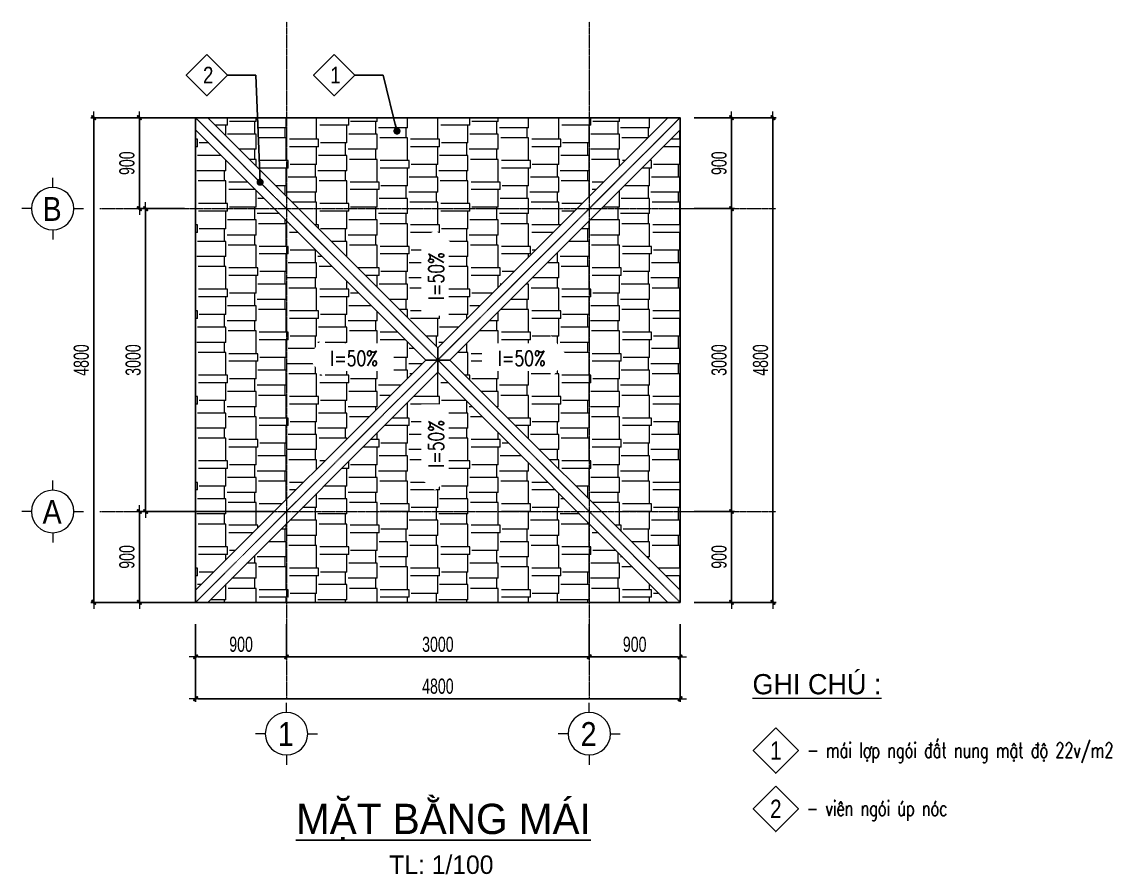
# Model space of a CAD drawing. Header units: millimetres. Extents: x 19378 to 228036, y -611253 to -529584.
# Drawn here: x 171907 to 182711, y -538040 to -529597 of the extents above; entities that cross this region are included whole.
import ezdxf
from ezdxf.enums import TextEntityAlignment as Align

# ---------------------------------------------------------------- set-up
doc = ezdxf.new("R2010")
doc.units = ezdxf.units.MM
doc.header["$MEASUREMENT"] = 0
doc.header["$PDMODE"] = 32
doc.linetypes.add('CENTER', pattern=[2, 1.25, -0.25, 0.25, -0.25])
doc.layers.get('Defpoints').update_dxf_attribs({"color": 1})
for name, color, linetype, lineweight in [('CTR-THAY', 4, 'Continuous', 25), ('LC Dim', 8, 'Continuous', 18), ('LC Hatch', 252, 'Continuous', 9), ('LC ISO', 153, 'Continuous', 13), ('LC Net manh', 236, 'Continuous', 5), ('LC Net thay', 7, 'Continuous', 25), ('LC Text1', 3, 'Continuous', 20), ('LC Text2', 7, 'Continuous', 25), ('Text', 7, 'Continuous', 20), ('TRUC', 251, 'CENTER', 5)]:
    doc.layers.add(name, color=color, linetype=linetype, lineweight=lineweight)
doc.styles.add('HOATBIF', font='hoatbif.shx', dxfattribs={"width": 0.7})
doc.styles.add('LC 1', font='VHAVANB_1.TTF')
doc.styles.add('LC 3', font='vnsimli.shx', dxfattribs={"width": 0.75})
doc.styles.add('T2', font='VHARIAL_1.TTF', dxfattribs={"width": 0.8})
doc.styles.add('VNCC-COM', font='VHAVAN_1.TTF', dxfattribs={"width": 0.75})
doc.dimstyles.new('1-100', dxfattribs={"dimscale": 100, "dimtxt": 2.5, "dimasz": 0.35, "dimexe": 0.5, "dimexo": 0, "dimgap": 0.8, "dimtad": 1, "dimdec": 0, "dimzin": 0, "dimdsep": 46, "dimtxsty": 'HOATBIF', "dimblk1": 'DOT', "dimblk2": 'DOT', "dimsah": 1, "dimcen": -1, "dimdle": 1, "dimclrd": 256, "dimclre": 256, "dimclrt": 4, "dimadec": 3, "dimazin": 2, "dimtfac": 0.3333333333333333, "dimtdec": 0, "dimtix": 1, "dimtmove": 2, "dimatfit": 3, "dimldrblk": 'DOT', "dimfxl": 1, "dimtvp": 0.8333333333333331, "dimtolj": 1, "dimtzin": 0, "dimarcsym": 0})
doc.dimstyles.new('mb', dxfattribs={"dimscale": 71, "dimtxt": 2.5, "dimasz": 0.35, "dimexe": 0.5, "dimexo": 0, "dimgap": 0.8, "dimtad": 1, "dimdec": 0, "dimzin": 0, "dimdsep": 46, "dimtxsty": 'HOATBIF', "dimblk1": 'DOT', "dimblk2": 'DOT', "dimsah": 1, "dimcen": -1, "dimdle": 1, "dimclrd": 256, "dimclre": 256, "dimclrt": 4, "dimadec": 3, "dimazin": 2, "dimtfac": 0.3333333333333333, "dimtdec": 0, "dimtix": 1, "dimtmove": 2, "dimatfit": 3, "dimldrblk": 'DOT', "dimfxl": 1, "dimtvp": 0.8333333333333331, "dimtolj": 1, "dimtzin": 0, "dimarcsym": 0})
pattern_1 = [(90, (-24372.66296425706, -770984.3573526092), (-299.9999999999999, 637.5), [150, -125, 175, -75, 225, -100]), (90, (-24385.16296425706, -770834.3573526092), (-299.9999999999999, 637.5), [125, -475, 100, -150]), (90, (-24353.91296425706, -770534.3573526092), (-299.9999999999999, 637.5), [75, -775]), (180, (-24372.66296425706, -770984.3573526092), (-300, -212.5), [287.5, -912.5]), (180, (-24372.66296425706, -770834.3573526092), (-300, -212.5), [281.25, -918.75]), (180, (-24372.66296425706, -770709.3573526092), (-300, -212.5), [262.5, -937.5]), (180, (-24353.91296425706, -770534.3573526092), (-300, -212.5), [287.5, -912.5]), (180, (-24353.91296425706, -770459.3573526092), (-300, -212.5), [287.5, -912.5]), (180, (-24372.66296425706, -770234.3573526092), (-300, -212.5), [275, -925])]

# ---------------------------------------------------------------- blocks, each defined once
blk = doc.blocks.new('A$C1D592003')
at = {"layer": 'CTR-THAY'}
blk.add_lwpolyline([(9.313226e-10, 923.3123558531515), (923.3123558537338, 4.656613e-10), (9.313226e-10, -923.3123558522784), (-923.3123558518707, 4.656613e-10)], close=True, dxfattribs=at)
at = {"layer": 'Text', "style": 'T2', "width": 0.8}
blk.add_attdef('1', text='', height=1050, dxfattribs=at).set_placement((-26.73618540249299, 1.60704366863e-05), align=Align.MIDDLE_CENTER)
blk = doc.blocks.new('DOT')
at = {"layer": 'LC Dim'}
blk.add_line((-3, 0), (3, 0), dxfattribs=at)
at = {"layer": 'LC Dim', "color": 4}
blk.add_line((-1, -1), (1, 1), dxfattribs=at)
blk.add_lwpolyline([(0.5, 1), (-1, -0.5), (-0.5, -1), (1, 0.5)], close=True, dxfattribs=at)
blk = doc.blocks.new('*D290')
at = {"layer": 'Defpoints', "color": 0, "ltscale": 2, "transparency": 16777216}
for p in [(173519.3188073956, -531447.0853969636), (173133.3085158921, -534447.0853969636), (174409.1106545939, -534447.0853969636)]:
    blk.add_point(p, dxfattribs=at)
at = {"layer": 'LC Dim', "lineweight": -2, "ltscale": 2, "transparency": 16777216}
for p, q in [((173519.3188073956, -531447.0853969636), (173103.3085158921, -531447.0853969636)), ((173133.3085158921, -531468.0853969636), (173133.3085158921, -534426.0853969636)), ((174409.1106545939, -534447.0853969636), (173103.3085158921, -534447.0853969636))]:
    blk.add_line(p, q, dxfattribs=at)
at = {"layer": 'LC Dim', "lineweight": -2, "ltscale": 2, "transparency": 16777216, "xscale": 21, "yscale": 21, "zscale": 21}
for p, rotation in [((173133.3085158921, -531447.0853969636), 90), ((173133.3085158921, -534447.0853969636), 270)]:
    blk.add_blockref('DOT', p, dxfattribs=dict(at, rotation=rotation))
at = {"layer": 'LC Dim', "color": 4, "ltscale": 2, "transparency": 16777216, "insert": (173010.3085158919, -532947.0853969635), "char_height": 150, "attachment_point": 5, "rotation": 90, "style": 'HOATBIF'}
blk.add_mtext('\\A1;3000', dxfattribs=at)
blk = doc.blocks.new('*D234')
at = {"layer": 'Defpoints', "color": 0, "ltscale": 2, "transparency": 16777216}
for p in [(178569.5630427379, -530547.0853969636), (178569.5630427379, -531447.0853969636), (178939.0961040075, -531447.0853969636)]:
    blk.add_point(p, dxfattribs=at)
at = {"layer": 'LC Dim', "lineweight": -2, "ltscale": 2, "transparency": 16777216}
for p, q in [((178569.5630427379, -530547.0853969636), (178969.0961040075, -530547.0853969636)), ((178939.0961040075, -530568.0853969636), (178939.0961040075, -531426.0853969636)), ((178569.5630427379, -531447.0853969636), (178969.0961040075, -531447.0853969636))]:
    blk.add_line(p, q, dxfattribs=at)
at = {"layer": 'LC Dim', "lineweight": -2, "ltscale": 2, "transparency": 16777216, "xscale": 21, "yscale": 21, "zscale": 21}
for p, rotation in [((178939.0961040075, -530547.0853969636), 90), ((178939.0961040075, -531447.0853969636), 270)]:
    blk.add_blockref('DOT', p, dxfattribs=dict(at, rotation=rotation))
at = {"layer": 'LC Dim', "color": 4, "ltscale": 2, "transparency": 16777216, "insert": (178816.0961040073, -530997.0853969635), "char_height": 150, "attachment_point": 5, "rotation": 90, "style": 'HOATBIF'}
blk.add_mtext('\\A1;900', dxfattribs=at)
blk = doc.blocks.new('*D235')
at = {"layer": 'Defpoints', "color": 0, "ltscale": 2, "transparency": 16777216}
for p in [(178569.5630427379, -531447.0853969636), (178569.5630427379, -534447.0853969636), (178939.0961040075, -534447.0853969636)]:
    blk.add_point(p, dxfattribs=at)
at = {"layer": 'LC Dim', "lineweight": -2, "ltscale": 2, "transparency": 16777216}
for p, q in [((178569.5630427379, -531447.0853969636), (178969.0961040075, -531447.0853969636)), ((178939.0961040075, -531468.0853969636), (178939.0961040075, -534426.0853969636)), ((178569.5630427379, -534447.0853969636), (178969.0961040075, -534447.0853969636))]:
    blk.add_line(p, q, dxfattribs=at)
at = {"layer": 'LC Dim', "lineweight": -2, "ltscale": 2, "transparency": 16777216, "xscale": 21, "yscale": 21, "zscale": 21}
for p, rotation in [((178939.0961040075, -531447.0853969636), 90), ((178939.0961040075, -534447.0853969636), 270)]:
    blk.add_blockref('DOT', p, dxfattribs=dict(at, rotation=rotation))
at = {"layer": 'LC Dim', "color": 4, "ltscale": 2, "transparency": 16777216, "insert": (178816.0961040073, -532947.0853969635), "char_height": 150, "attachment_point": 5, "rotation": 90, "style": 'HOATBIF'}
blk.add_mtext('\\A1;3000', dxfattribs=at)
blk = doc.blocks.new('*D236')
at = {"layer": 'Defpoints', "color": 0, "ltscale": 2, "transparency": 16777216}
for p in [(178569.5630427379, -534447.0853969636), (178569.5630427379, -535347.0853969636), (178939.0961040075, -535347.0853969636)]:
    blk.add_point(p, dxfattribs=at)
at = {"layer": 'LC Dim', "lineweight": -2, "ltscale": 2, "transparency": 16777216}
for p, q in [((178569.5630427379, -534447.0853969636), (178969.0961040075, -534447.0853969636)), ((178939.0961040075, -534468.0853969636), (178939.0961040075, -535326.0853969636)), ((178569.5630427379, -535347.0853969636), (178969.0961040075, -535347.0853969636))]:
    blk.add_line(p, q, dxfattribs=at)
at = {"layer": 'LC Dim', "lineweight": -2, "ltscale": 2, "transparency": 16777216, "xscale": 21, "yscale": 21, "zscale": 21}
for p, rotation in [((178939.0961040075, -534447.0853969636), 90), ((178939.0961040075, -535347.0853969636), 270)]:
    blk.add_blockref('DOT', p, dxfattribs=dict(at, rotation=rotation))
at = {"layer": 'LC Dim', "color": 4, "ltscale": 2, "transparency": 16777216, "insert": (178816.0961040073, -534897.0853969635), "char_height": 150, "attachment_point": 5, "rotation": 90, "style": 'HOATBIF'}
blk.add_mtext('\\A1;900', dxfattribs=at)
blk = doc.blocks.new('*D237')
at = {"layer": 'Defpoints', "color": 0, "ltscale": 2, "transparency": 16777216}
for p in [(178569.5630427379, -530547.0853969636), (179349.9972482061, -530547.0853969636), (178569.5630427379, -535347.0853969636)]:
    blk.add_point(p, dxfattribs=at)
at = {"layer": 'LC Dim', "lineweight": -2, "ltscale": 2, "transparency": 16777216}
for p, q in [((178569.5630427379, -530547.0853969636), (179379.9972482061, -530547.0853969636)), ((179349.9972482061, -535326.0853969636), (179349.9972482061, -530568.0853969636)), ((178569.5630427379, -535347.0853969636), (179379.9972482061, -535347.0853969636))]:
    blk.add_line(p, q, dxfattribs=at)
at = {"layer": 'LC Dim', "lineweight": -2, "ltscale": 2, "transparency": 16777216, "xscale": 21, "yscale": 21, "zscale": 21}
for p, rotation in [((179349.9972482061, -530547.0853969636), 90), ((179349.9972482061, -535347.0853969636), 270)]:
    blk.add_blockref('DOT', p, dxfattribs=dict(at, rotation=rotation))
at = {"layer": 'LC Dim', "color": 4, "ltscale": 2, "transparency": 16777216, "insert": (179226.9972482059, -532947.0853969635), "char_height": 150, "attachment_point": 5, "rotation": 90, "style": 'HOATBIF'}
blk.add_mtext('\\A1;4800', dxfattribs=at)
blk = doc.blocks.new('*D238')
at = {"layer": 'Defpoints', "color": 0, "ltscale": 2, "transparency": 16777216}
for p in [(174529.3188073955, -535563.5634554623), (177529.3188073955, -535563.5634554623), (177529.3188073955, -535886.4708330985)]:
    blk.add_point(p, dxfattribs=at)
at = {"layer": 'LC Dim', "lineweight": -2, "ltscale": 2, "transparency": 16777216}
for p, q in [((174529.3188073955, -535563.5634554623), (174529.3188073955, -535916.4708330985)), ((177529.3188073955, -535563.5634554623), (177529.3188073955, -535916.4708330985)), ((174550.3188073955, -535886.4708330985), (177508.3188073955, -535886.4708330985))]:
    blk.add_line(p, q, dxfattribs=at)
at = {"layer": 'LC Dim', "lineweight": -2, "ltscale": 2, "transparency": 16777216, "xscale": 21, "yscale": 21, "zscale": 21, "rotation": 180}
blk.add_blockref('DOT', (174529.3188073955, -535886.4708330985), dxfattribs=at)
at = {"layer": 'LC Dim', "lineweight": -2, "ltscale": 2, "transparency": 16777216, "xscale": 21, "yscale": 21, "zscale": 21}
blk.add_blockref('DOT', (177529.3188073955, -535886.4708330985), dxfattribs=at)
at = {"layer": 'LC Dim', "color": 4, "ltscale": 2, "transparency": 16777216, "insert": (176029.3188073955, -535763.4708330985), "char_height": 150, "attachment_point": 5, "style": 'HOATBIF'}
blk.add_mtext('\\A1;3000', dxfattribs=at)
blk = doc.blocks.new('*D252')
at = {"layer": 'Defpoints', "color": 0, "ltscale": 2, "transparency": 16777216}
for p in [(173629.3188073955, -535563.5634554623), (174529.3188073955, -535563.5634554623), (173629.3188073955, -535886.4708330985)]:
    blk.add_point(p, dxfattribs=at)
at = {"layer": 'LC Dim', "lineweight": -2, "ltscale": 2, "transparency": 16777216}
for p, q in [((173629.3188073955, -535563.5634554623), (173629.3188073955, -535916.4708330985)), ((174529.3188073955, -535563.5634554623), (174529.3188073955, -535916.4708330985)), ((174508.3188073955, -535886.4708330985), (173650.3188073955, -535886.4708330985))]:
    blk.add_line(p, q, dxfattribs=at)
at = {"layer": 'LC Dim', "lineweight": -2, "ltscale": 2, "transparency": 16777216, "xscale": 21, "yscale": 21, "zscale": 21, "rotation": 180}
blk.add_blockref('DOT', (173629.3188073955, -535886.4708330985), dxfattribs=at)
at = {"layer": 'LC Dim', "lineweight": -2, "ltscale": 2, "transparency": 16777216, "xscale": 21, "yscale": 21, "zscale": 21}
blk.add_blockref('DOT', (174529.3188073955, -535886.4708330985), dxfattribs=at)
at = {"layer": 'LC Dim', "color": 4, "ltscale": 2, "transparency": 16777216, "insert": (174079.3188073955, -535763.4708330985), "char_height": 150, "attachment_point": 5, "style": 'HOATBIF'}
blk.add_mtext('\\A1;900', dxfattribs=at)
blk = doc.blocks.new('*D253')
at = {"layer": 'Defpoints', "color": 0, "ltscale": 2, "transparency": 16777216}
for p in [(177529.3188073955, -535563.5634554623), (178429.3188073955, -535563.5634554623), (178429.3188073955, -535886.4708330985)]:
    blk.add_point(p, dxfattribs=at)
at = {"layer": 'LC Dim', "lineweight": -2, "ltscale": 2, "transparency": 16777216}
for p, q in [((177529.3188073955, -535563.5634554623), (177529.3188073955, -535916.4708330985)), ((178429.3188073955, -535563.5634554623), (178429.3188073955, -535916.4708330985)), ((177550.3188073955, -535886.4708330985), (178408.3188073955, -535886.4708330985))]:
    blk.add_line(p, q, dxfattribs=at)
at = {"layer": 'LC Dim', "lineweight": -2, "ltscale": 2, "transparency": 16777216, "xscale": 21, "yscale": 21, "zscale": 21, "rotation": 180}
blk.add_blockref('DOT', (177529.3188073955, -535886.4708330985), dxfattribs=at)
at = {"layer": 'LC Dim', "lineweight": -2, "ltscale": 2, "transparency": 16777216, "xscale": 21, "yscale": 21, "zscale": 21}
blk.add_blockref('DOT', (178429.3188073955, -535886.4708330985), dxfattribs=at)
at = {"layer": 'LC Dim', "color": 4, "ltscale": 2, "transparency": 16777216, "insert": (177979.3188073955, -535763.4708330985), "char_height": 150, "attachment_point": 5, "style": 'HOATBIF'}
blk.add_mtext('\\A1;900', dxfattribs=at)
blk = doc.blocks.new('*D254')
at = {"layer": 'Defpoints', "color": 0, "ltscale": 2, "transparency": 16777216}
for p in [(173629.3188073955, -535563.5634554623), (178429.3188073955, -535563.5634554623), (178429.3188073955, -536301.3723889282)]:
    blk.add_point(p, dxfattribs=at)
at = {"layer": 'LC Dim', "lineweight": -2, "ltscale": 2, "transparency": 16777216}
for p, q in [((173629.3188073955, -535563.5634554623), (173629.3188073955, -536331.3723889282)), ((178429.3188073955, -535563.5634554623), (178429.3188073955, -536331.3723889282)), ((173650.3188073955, -536301.3723889282), (178408.3188073955, -536301.3723889282))]:
    blk.add_line(p, q, dxfattribs=at)
at = {"layer": 'LC Dim', "lineweight": -2, "ltscale": 2, "transparency": 16777216, "xscale": 21, "yscale": 21, "zscale": 21, "rotation": 180}
blk.add_blockref('DOT', (173629.3188073955, -536301.3723889282), dxfattribs=at)
at = {"layer": 'LC Dim', "lineweight": -2, "ltscale": 2, "transparency": 16777216, "xscale": 21, "yscale": 21, "zscale": 21}
blk.add_blockref('DOT', (178429.3188073955, -536301.3723889282), dxfattribs=at)
at = {"layer": 'LC Dim', "color": 4, "ltscale": 2, "transparency": 16777216, "insert": (176029.3188073955, -536178.3723889282), "char_height": 150, "attachment_point": 5, "style": 'HOATBIF'}
blk.add_mtext('\\A1;4800', dxfattribs=at)
blk = doc.blocks.new('*D291')
at = {"layer": 'Defpoints', "color": 0, "ltscale": 2, "transparency": 16777216}
for p in [(173071.4828113048, -530547.0853969636), (173629.3188073956, -530547.0853969636), (173457.4931028083, -531447.0853969636)]:
    blk.add_point(p, dxfattribs=at)
at = {"layer": 'LC Dim', "lineweight": -2, "ltscale": 2, "transparency": 16777216}
for p, q in [((173629.3188073956, -530547.0853969636), (173041.4828113048, -530547.0853969636)), ((173071.4828113048, -531426.0853969636), (173071.4828113048, -530568.0853969636)), ((173457.4931028083, -531447.0853969636), (173041.4828113048, -531447.0853969636))]:
    blk.add_line(p, q, dxfattribs=at)
at = {"layer": 'LC Dim', "lineweight": -2, "ltscale": 2, "transparency": 16777216, "xscale": 21, "yscale": 21, "zscale": 21}
for p, rotation in [((173071.4828113048, -530547.0853969636), 90), ((173071.4828113048, -531447.0853969636), 270)]:
    blk.add_blockref('DOT', p, dxfattribs=dict(at, rotation=rotation))
at = {"layer": 'LC Dim', "color": 4, "ltscale": 2, "transparency": 16777216, "insert": (172948.4828113046, -530997.0853969635), "char_height": 150, "attachment_point": 5, "rotation": 90, "style": 'HOATBIF'}
blk.add_mtext('\\A1;900', dxfattribs=at)
blk = doc.blocks.new('*D292')
at = {"layer": 'Defpoints', "color": 0, "ltscale": 2, "transparency": 16777216}
for p in [(173457.4931028083, -534447.0853969636), (173071.4828113048, -535347.0853969636), (173629.3188073956, -535347.0853969636)]:
    blk.add_point(p, dxfattribs=at)
at = {"layer": 'LC Dim', "lineweight": -2, "ltscale": 2, "transparency": 16777216}
for p, q in [((173457.4931028083, -534447.0853969636), (173041.4828113048, -534447.0853969636)), ((173071.4828113048, -534468.0853969636), (173071.4828113048, -535326.0853969636)), ((173629.3188073956, -535347.0853969636), (173041.4828113048, -535347.0853969636))]:
    blk.add_line(p, q, dxfattribs=at)
at = {"layer": 'LC Dim', "lineweight": -2, "ltscale": 2, "transparency": 16777216, "xscale": 21, "yscale": 21, "zscale": 21}
for p, rotation in [((173071.4828113048, -534447.0853969636), 90), ((173071.4828113048, -535347.0853969636), 270)]:
    blk.add_blockref('DOT', p, dxfattribs=dict(at, rotation=rotation))
at = {"layer": 'LC Dim', "color": 4, "ltscale": 2, "transparency": 16777216, "insert": (172948.4828113046, -534897.0853969635), "char_height": 150, "attachment_point": 5, "rotation": 90, "style": 'HOATBIF'}
blk.add_mtext('\\A1;900', dxfattribs=at)
blk = doc.blocks.new('*D255')
at = {"layer": 'Defpoints', "color": 0, "ltscale": 2, "transparency": 16777216}
for p in [(173457.4931028083, -530547.0853969636), (172619.3962425703, -535347.0853969636), (173457.4931028083, -535347.0853969636)]:
    blk.add_point(p, dxfattribs=at)
at = {"layer": 'LC Dim', "lineweight": -2, "ltscale": 2, "transparency": 16777216}
for p, q in [((173457.4931028083, -530547.0853969636), (172589.3962425703, -530547.0853969636)), ((172619.3962425703, -530568.0853969636), (172619.3962425703, -535326.0853969636)), ((173457.4931028083, -535347.0853969636), (172589.3962425703, -535347.0853969636))]:
    blk.add_line(p, q, dxfattribs=at)
at = {"layer": 'LC Dim', "lineweight": -2, "ltscale": 2, "transparency": 16777216, "xscale": 21, "yscale": 21, "zscale": 21}
for p, rotation in [((172619.3962425703, -530547.0853969636), 90), ((172619.3962425703, -535347.0853969636), 270)]:
    blk.add_blockref('DOT', p, dxfattribs=dict(at, rotation=rotation))
at = {"layer": 'LC Dim', "color": 4, "ltscale": 2, "transparency": 16777216, "insert": (172496.3962425701, -532947.0853969635), "char_height": 150, "attachment_point": 5, "rotation": 90, "style": 'HOATBIF'}
blk.add_mtext('\\A1;4800', dxfattribs=at)
blk = doc.blocks.new('TTRUC')
at = {"layer": 'LC ISO'}
for p, q in [((0, 6.94551799677526), (0, 10.13175513561828)), ((-6.94551799677526, 0), (-10.13175513561828, 0)), ((6.94551799677526, 0), (10.13175513561828, 0)), ((0, -6.94551799677526), (0, -10.13175513561828))]:
    blk.add_line(p, q, dxfattribs=at)
at = {"layer": 'LC Net manh'}
blk.add_circle((0, 0), 6.94551799677526, dxfattribs=at)
blk = doc.blocks.new('TIEUDE1')
at = {"layer": 'LC Text2', "color": 7, "style": 'LC 1'}
blk.add_attdef('TIªU§Ò', text='', height=5, dxfattribs=at).set_placement((0, 0), align=Align.BOTTOM_CENTER)
blk.add_attdef('TL', text='', height=3, dxfattribs=at).set_placement((0, -2), align=Align.TOP_CENTER)

msp = doc.modelspace()

# ---------------------------------------------------------------- hatches: boundary and pattern name
at = {"layer": 'LC Hatch'}
h = msp.add_hatch(dxfattribs=at)
h.set_pattern_fill('AR-RSHKE', color=256, scale=25, angle=90, style=0)
h.set_pattern_definition(pattern_1)
h.paths.add_polyline_path([(178309.1106545938, -530547.0853969634), (173749.5269601973, -530547.0853969634), (176029.3188073955, -532826.8772441617)])
h = msp.add_hatch(dxfattribs=at)
h.set_pattern_fill('AR-RSHKE', color=256, scale=25, angle=90, style=0)
h.set_pattern_definition(pattern_1)
h.paths.add_polyline_path([(173629.3188073955, -535226.8772441617), (175909.1106545938, -532947.0853969634), (173629.3188073955, -530667.2935497651)])
h = msp.add_hatch(dxfattribs=at)
h.set_pattern_fill('AR-RSHKE', color=256, scale=25, angle=90, style=0)
h.set_pattern_definition(pattern_1)
h.paths.add_polyline_path([(178429.3188073955, -535226.8772441617), (178429.3188073955, -530667.2935497654), (176149.5269601974, -532947.0853969634)])
h = msp.add_hatch(dxfattribs=at)
h.set_pattern_fill('AR-RSHKE', color=256, scale=25, angle=90, style=0)
h.set_pattern_definition(pattern_1)
h.paths.add_polyline_path([(173749.5269601974, -535347.0853969634), (178309.1106545937, -535347.0853969634), (176029.3188073955, -533067.2935497654)])

# ---------------------------------------------------------------- linework, layer by layer
at = {"layer": 'LC Net thay'}
msp.add_lwpolyline([(173629.3188073955, -535347.0853969634), (173629.3188073955, -530547.0853969634), (178429.3188073955, -530547.0853969634), (178429.3188073955, -535347.0853969634)], close=True, dxfattribs=at)
for points in [[(173749.5269601972, -530547.0853969634), (176029.3188073955, -532826.8772441617)], [(176029.3188073955, -532826.8772441617), (178309.1106545938, -530547.0853969634)], [(173629.3188073955, -530667.2935497651), (175909.1106545938, -532947.0853969634)], [(173629.3188073955, -530667.2935497651), (175909.1106545938, -532947.0853969634), (173629.3188073955, -535226.8772441617)], [(176149.5269601973, -532947.0853969634), (178429.3188073955, -530667.2935497651)], [(176029.3188073955, -532826.8772441617), (176029.3188073955, -533067.2935497651)], [(176029.3188073956, -533067.2935497654), (176029.3188073956, -532826.8772441619)], [(173629.3188073955, -535226.8772441617), (175909.1106545938, -532947.0853969634)], [(175909.1106545937, -532947.0853969636), (176149.5269601973, -532947.0853969634)], [(175909.1106545938, -532947.0853969636), (176149.5269601972, -532947.0853969636)], [(176149.5269601973, -532947.0853969634), (178429.3188073955, -535226.8772441617)], [(173749.5269601973, -535347.0853969634), (176029.3188073955, -533067.2935497651)], [(176029.3188073955, -533067.2935497651), (178309.1106545938, -535347.0853969634)]]:
    msp.add_lwpolyline(points, dxfattribs=at)
at = {"layer": 'TRUC'}
for points in [[(174529.3188073955, -529596.7249918124), (174529.3188073955, -536297.4458021146)], [(177529.3188073955, -529596.7249918124), (177529.3188073955, -536297.4458021146)], [(173629.3188073955, -530547.0853969634), (178429.3188073955, -535347.0853969634)], [(173629.3188073955, -535347.0853969634), (178429.3188073955, -530547.0853969634)], [(172679.3188073955, -531447.0853969634), (179379.3188073955, -531447.0853969634)], [(172679.3188073955, -534447.0853969634), (179379.3188073955, -534447.0853969634)]]:
    msp.add_lwpolyline(points, dxfattribs=at)

# ---------------------------------------------------------------- block references
at = {"layer": 'LC ISO', "xscale": -30.23532588058191, "yscale": 30.23532588058191, "zscale": 30.23532588058191}
for p in [(172212.8739140407, -531447.0853969633), (172212.8739140407, -534447.0853969633), (174529.3188073955, -536648.550901516), (177529.3188073955, -536648.550901516)]:
    msp.add_blockref('TTRUC', p, dxfattribs=at)
at = {"layer": 'LC Net thay'}
ref = msp.add_blockref('A$C1D592003', (173739.8468039708, -530124.6241196131), dxfattribs=dict(at, xscale=-0.2209090909090909, yscale=0.2209090909090909, zscale=0.2209090909090909))
ref.add_attrib('1', '2', dxfattribs={"layer": 'Text', "height": 165.6818181818181, "style": 'T2', "width": 0.8}).set_placement((173753.6799926103, -530124.6241196131), align=Align.MIDDLE_CENTER)
ref = msp.add_blockref('A$C1D592003', (175001.2290048745, -530124.6241196131), dxfattribs=dict(at, xscale=-0.2209090909090909, yscale=0.2209090909090909, zscale=0.2209090909090909))
ref.add_attrib('1', '1', dxfattribs={"layer": 'Text', "height": 165.6818181818181, "style": 'T2', "width": 0.8}).set_placement((175015.062193514, -530124.6241196131), align=Align.MIDDLE_CENTER)
ref = msp.add_blockref('A$C1D592003', (179378.1412313622, -536815.0102789348), dxfattribs=dict(at, xscale=0.243, yscale=0.243, zscale=0.243))
ref.add_attrib('1', '1', dxfattribs={"layer": 'Text', "height": 182.25, "style": 'T2', "width": 0.8}).set_placement((179378.1412313622, -536815.0102789348), align=Align.MIDDLE_CENTER)
ref = msp.add_blockref('A$C1D592003', (179378.1412313622, -537392.8809941566), dxfattribs=dict(at, xscale=0.243, yscale=0.243, zscale=0.243))
ref.add_attrib('1', '2', dxfattribs={"layer": 'Text', "height": 182.25, "style": 'T2', "width": 0.8}).set_placement((179378.1412313622, -537392.8809941566), align=Align.MIDDLE_CENTER)
at = {"layer": 'LC Text2'}
ref = msp.add_blockref('TIEUDE1', (176070.6731595774, -537732.2610421667), dxfattribs=dict(at, xscale=60.95999999999999, yscale=60.95999999999999, zscale=60.95999999999999))
ref.add_attrib('TIªU§Ò', '%%UmÆt b»ng m¸i', dxfattribs={"color": 7, "height": 300.1923141696633, "style": 'LC 1'}).set_placement((176083.9665403106, -537732.2610421667), align=Align.BOTTOM_CENTER)
ref.add_attrib('TL', 'tl: 1/100', dxfattribs={"color": 7, "height": 182.8799999997146, "style": 'LC 1'}).set_placement((176063.6625581234, -537854.1810421691), align=Align.TOP_CENTER)

# ---------------------------------------------------------------- texts
at = {"layer": 'LC Text1', "ltscale": 0.2, "style": 'LC 1', "width": 0.9}
for s, p in [('b', (172206.7021556869, -531639.6855490534)), ('a', (172206.7021556869, -534639.6855490534)), ('1', (174523.1470490417, -536841.1510536061)), ('2', (177523.1470490417, -536841.1510536061))]:
    msp.add_text(s, height=236.742430382805, dxfattribs=at).set_placement(p, align=Align.BOTTOM_CENTER)
at = {"layer": 'LC Text1', "color": 3, "style": 'LC 3', "width": 0.7}
for s, p in [('- m¸i lîp ngãi ®Êt nung mËt ®é 22v/m2', (179687.3288742702, -536886.9319574854)), ('- viªn ngãi óp nãc', (179683.3963080214, -537462.5638919438))]:
    msp.add_text(s, height=150, dxfattribs=at).set_placement(p)
at = {"layer": 'Text', "color": 7, "style": 'VNCC-COM'}
msp.add_text('%%Ughi chó :', height=200, dxfattribs=at).set_placement((179147.1866492892, -536257.736840158))

# ---------------------------------------------------------------- dimensions: what is measured, and where the dimension line sits
at = {"layer": 'LC Dim', "ltscale": 2}
for base, p1, p2, picture, middle in [((172619.3962425703, -535347.0853969636), (173457.4931028083, -530547.0853969634), (173457.4931028083, -535347.0853969634), '*D255', (172496.3962425701, -532947.0853969635)), ((173071.4828113048, -530547.0853969636), (173457.4931028083, -531447.0853969634), (173629.3188073955, -530547.0853969634), '*D291', (172948.4828113046, -530997.0853969635)), ((178939.0961040075, -531447.0853969636), (178569.5630427378, -530547.0853969634), (178569.5630427378, -531447.0853969634), '*D234', (178816.0961040073, -530997.0853969635)), ((179349.9972482061, -530547.0853969636), (178569.5630427378, -535347.0853969634), (178569.5630427378, -530547.0853969634), '*D237', (179226.9972482059, -532947.0853969635)), ((173133.3085158921, -534447.0853969636), (173519.3188073955, -531447.0853969634), (174409.1106545938, -534447.0853969634), '*D290', (173010.3085158919, -532947.0853969635)), ((178939.0961040075, -534447.0853969636), (178569.5630427378, -531447.0853969634), (178569.5630427378, -534447.0853969634), '*D235', (178816.0961040073, -532947.0853969635)), ((173071.4828113048, -535347.0853969636), (173457.4931028083, -534447.0853969634), (173629.3188073955, -535347.0853969634), '*D292', (172948.4828113046, -534897.0853969635)), ((178939.0961040075, -535347.0853969636), (178569.5630427378, -534447.0853969634), (178569.5630427378, -535347.0853969634), '*D236', (178816.0961040073, -534897.0853969635))]:
    dim = msp.add_linear_dim(base=base, p1=p1, p2=p2, angle=90, dimstyle='1-100', override={"dimscale": 60}, dxfattribs=at)
    dim.commit()
    dim.dimension.update_dxf_attribs({"geometry": picture, "text_midpoint": middle})
for base, p1, p2, picture, middle in [((173629.3188073955, -535886.4708330985), (174529.3188073955, -535563.5634554623), (173629.3188073955, -535563.5634554623), '*D252', (174079.3188073955, -535763.4708330985)), ((178429.3188073955, -536301.3723889282), (173629.3188073955, -535563.5634554623), (178429.3188073955, -535563.5634554623), '*D254', (176029.3188073955, -536178.3723889282)), ((177529.3188073955, -535886.4708330985), (174529.3188073955, -535563.5634554623), (177529.3188073955, -535563.5634554623), '*D238', (176029.3188073955, -535763.4708330985)), ((178429.3188073955, -535886.4708330985), (177529.3188073955, -535563.5634554623), (178429.3188073955, -535563.5634554623), '*D253', (177979.3188073955, -535763.4708330985))]:
    dim = msp.add_linear_dim(base=base, p1=p1, p2=p2, dimstyle='1-100', override={"dimscale": 60}, dxfattribs=at)
    dim.commit()
    dim.dimension.update_dxf_attribs({"geometry": picture, "text_midpoint": middle})

# ---------------------------------------------------------------- leaders
for points in [[(174267.9496839413, -531185.7162735092), (174224.9357303008, -530124.6241196131), (173943.8148971267, -530124.6241196131)], [(175624.0184964964, -530678.7674116264), (175486.3179312045, -530124.6241196131), (175205.1970980304, -530124.6241196131)]]:
    msp.add_leader(points, dimstyle='mb', override={"dimasz": 1}, dxfattribs=at)

# ---------------------------------------------------------------- next in the draw order: wipeouts: each hides what was drawn before it
at = {"ltscale": 500}
for points in [[(176136.60077498635, -532508.3106241878), (175864.037401024, -532508.3106241878), (175864.037401024, -531828.2008099034), (175785.38976506927, -531828.2008099034), (176000.31908800532, -531658.6775889518), (176215.24841094104, -531828.2008099034), (176136.60077498635, -531828.2008099034)], [(175590.5440346198, -533054.3673645543), (175590.5440346198, -532781.803990592), (174910.43422033533, -532781.803990592), (174910.43422033533, -532703.1563546372), (174740.9109993837, -532918.0856775733), (174910.43422033533, -533133.015000509), (174910.43422033533, -533054.3673645543)], [(176468.0935801712, -533054.3673645543), (176468.0935801712, -532781.803990592), (177148.20339445566, -532781.803990592), (177148.20339445566, -532703.1563546372), (177317.7266154073, -532918.0856775733), (177148.20339445566, -533133.015000509), (177148.20339445566, -533054.3673645543)], [(176136.60077498635, -533385.8601697392), (175864.037401024, -533385.8601697392), (175864.037401024, -534065.9699840236), (175785.38976506927, -534065.9699840236), (176000.31908800532, -534235.4932049753), (176215.24841094104, -534065.9699840236), (176136.60077498635, -534065.9699840236)]]:
    msp.add_wipeout(points, dxfattribs=at).dxf.layer = 'LC Hatch'

# ---------------------------------------------------------------- next in the draw order: texts
at = {"layer": 'LC Text1', "color": 3, "char_height": 149.9999999999517, "rotation": 90, "style": 'LC 3'}
for insert, attachment_point in [((176087.6625182463, -532352.5006709845), 7), ((176087.6625182463, -533541.6701229427), 9)]:
    msp.add_mtext('I=50%', dxfattribs=dict(at, insert=insert, attachment_point=attachment_point))
at = {"layer": 'LC Text1', "color": 3, "char_height": 149.9999999999517, "style": 'LC 3'}
for insert, attachment_point in [((175434.7340814165, -533005.4291078143), 9), ((176623.9035333745, -533005.4291078143), 7)]:
    msp.add_mtext('I=50%', dxfattribs=dict(at, insert=insert, attachment_point=attachment_point))

doc.saveas('drawing.dxf')
